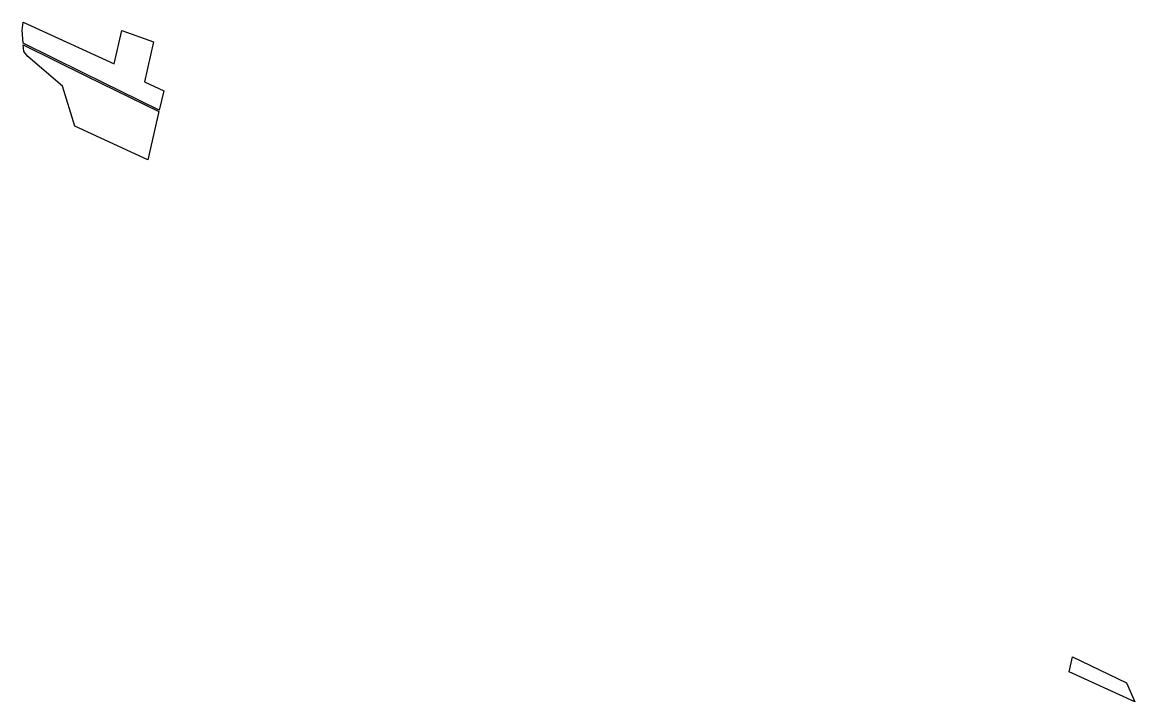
# Model space of a CAD drawing. Header units: metres. Extents: x 256893 to 257606, y 386138 to 386574.
import ezdxf

# ---------------------------------------------------------------- set-up
doc = ezdxf.new("R2010")
doc.units = ezdxf.units.M

msp = doc.modelspace()

# ---------------------------------------------------------------- linework, layer by layer
for points in [[(256893.363905, 386560.240723, 43.159261), (256892.755475, 386568.523439, 28.661359), (256893.393532, 386573.616361, 18.847273), (256951.645081, 386546.894311, 15.59618), (256956.548931, 386568.300108, -27.627699), (256976.908856, 386561.109864, -32.666916), (256971.006262, 386535.34445, 19.360165), (256983.385537, 386529.665638, 18.669262), (256980.54355, 386517.260077, 43.719321), (256931.321049, 386541.446681, 43.549628), (256893.363905, 386560.240723, 43.159261)], [(256893.440805, 386559.193861, 44.991667), (256933.940148, 386539.031037, 45.607977), (256980.335991, 386516.354061, 45.548801), (256973.268298, 386485.502878, 107.845376), (256926.427629, 386507.041836, 110.366136), (256918.588828, 386532.653078, 70.831239), (256896.354118, 386551.615589, 56.16214), (256893.758052, 386554.875097, 52.551147), (256893.440805, 386559.193861, 44.991667)], [(257605.659317, 386138.126659, 176.544882), (257563.677105, 386157.385387, 178.887962), (257565.859578, 386166.912097, 159.651052), (257600.457611, 386150.33447, 159.002467), (257605.659317, 386138.126659, 176.544882)]]:
    msp.add_polyline3d(points)

doc.saveas('drawing.dxf')
